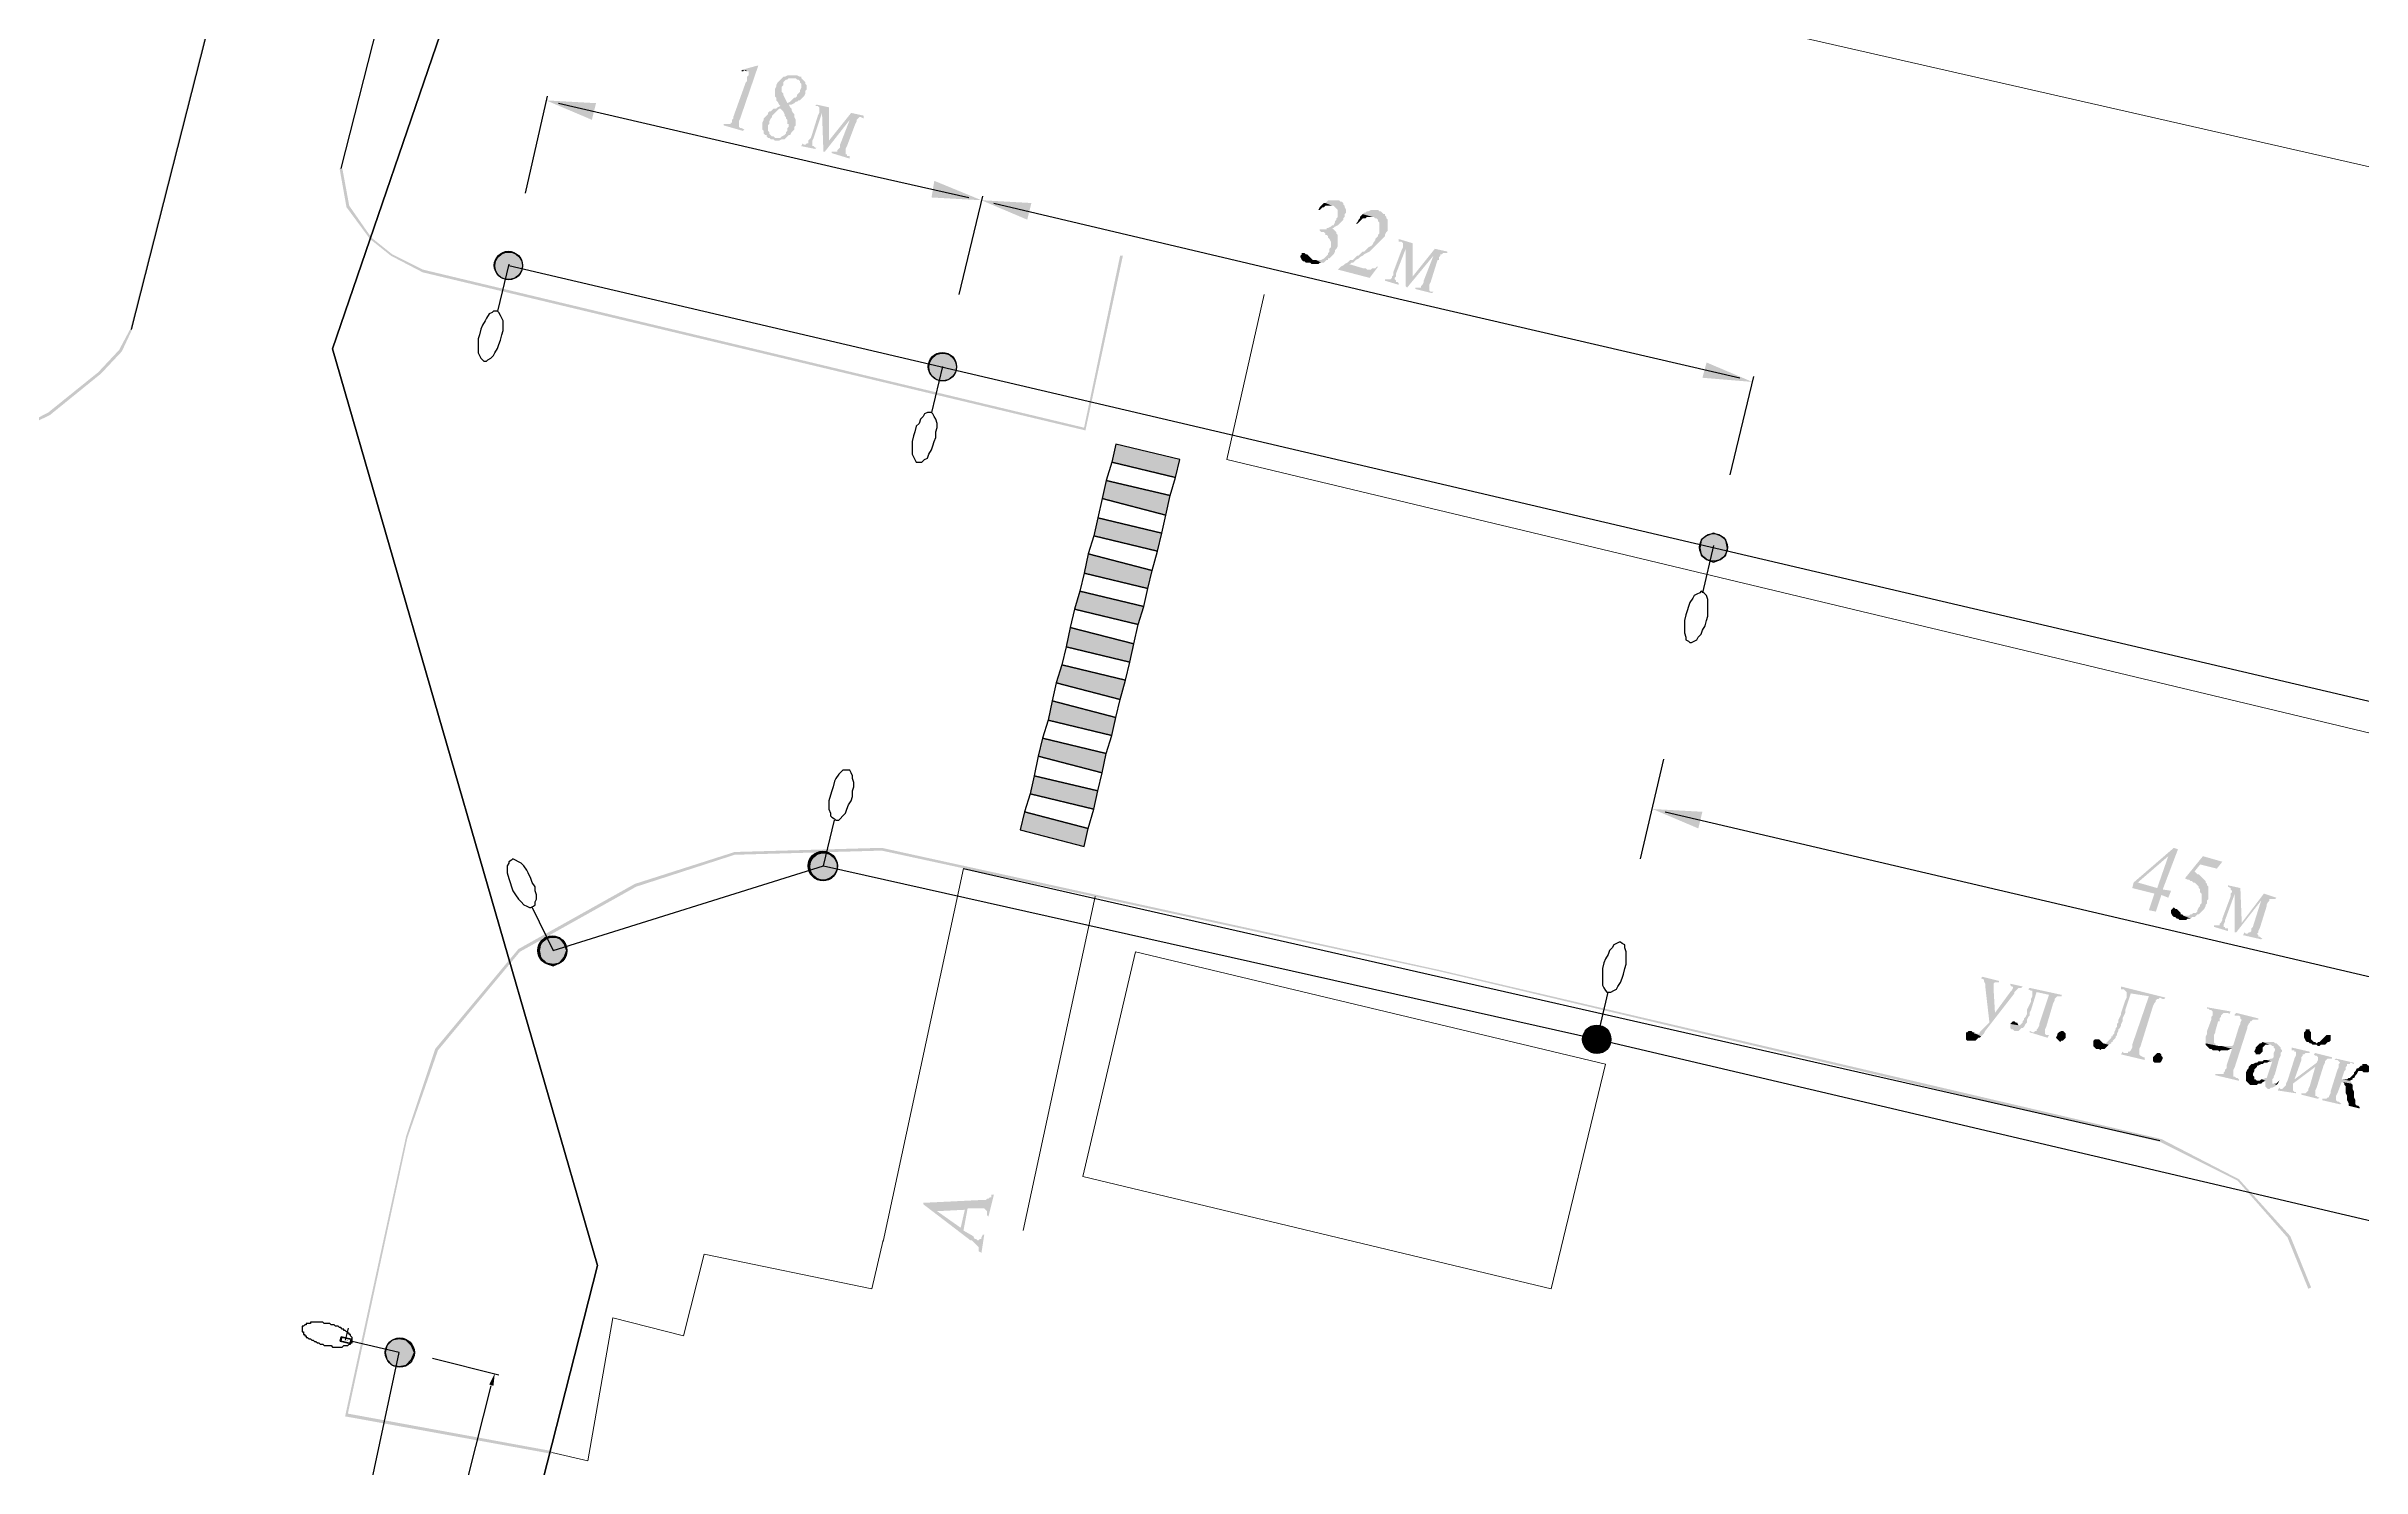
# Model space of a CAD drawing. Extents: x 243 to 885, y -99 to 1005.
# Drawn here: x 482.2 to 575.7, y 633.3 to 690.7 of the extents above; entities that cross this region are included whole.
import ezdxf

# ---------------------------------------------------------------- set-up
doc = ezdxf.new("R2010")
doc.units = 0
doc.header["$MEASUREMENT"] = 0
for name, color, linetype in [('DLXLUM01', 6, 'Continuous'), ('DLXLUMEX', 2, 'Continuous'), ('DLXSCENE', 7, 'Continuous'), ('PDF _Геометрия', 7, 'Continuous'), ('PDF _Сплошная заливка', 7, 'Continuous')]:
    doc.layers.add(name, color=color, linetype=linetype)

# ---------------------------------------------------------------- blocks, each defined once
blk = doc.blocks.new('*U28')
for p, q in [((-0.214, 0.137), (-0.253, -0.028)), ((-0.253, -0.028), (-0.214, 0.137)), ((-0.185, 0.13), (-0.224, -0.035)), ((-0.224, -0.035), (-0.185, 0.13)), ((-0.185, 0.13), (-0.214, 0.137)), ((-0.214, 0.137), (-0.185, 0.13)), ((0.195, 0.042), (-0.214, 0.137)), ((-0.214, 0.137), (0.195, 0.042)), ((0.224, 0.035), (-0.185, 0.13)), ((-0.185, 0.13), (0.224, 0.035)), ((0.156, -0.124), (0.195, 0.042)), ((0.195, 0.042), (0.156, -0.124)), ((0.185, -0.13), (0.224, 0.035)), ((0.224, 0.035), (0.185, -0.13)), ((0.224, 0.035), (0.195, 0.042)), ((0.195, 0.042), (0.224, 0.035)), ((-0.253, -0.028), (0.156, -0.124)), ((-0.224, -0.035), (-0.253, -0.028)), ((-0.253, -0.028), (-0.224, -0.035)), ((0.156, -0.124), (-0.253, -0.028)), ((-0.224, -0.035), (0.185, -0.13)), ((0.185, -0.13), (-0.224, -0.035)), ((0.156, -0.124), (0.185, -0.13)), ((0.185, -0.13), (0.156, -0.124))]:
    blk.add_line(p, q)
at = {"color": 1}
blk.add_line((-0.029, 0.007), (0.084, 0.494), dxfattribs=at)
at = {"layer": 'DLXLUMEX', "color": 7}
blk.add_text('1', height=0.1, dxfattribs=at).set_placement((0, 0))
blk = doc.blocks.new('*U46')
for p, q in [((202.131, 735.118), (308.348, 1045.59)), ((212.825, 698.104), (202.131, 735.118)), ((33.147, -9.687), (212.825, 698.104))]:
    blk.add_line(p, q)

msp = doc.modelspace()

# ---------------------------------------------------------------- hatches: boundary and pattern name
at = {"layer": 'PDF _Сплошная заливка', "linetype": 'ByBlock', "transparency": 33554559}
for points in [[(551.775, 938.928), (551.663, 938.986), (485.537, 679.241), (485.594, 679.184)], [(485.595, 679.191), (485.539, 679.247), (485.091, 678.407), (484.251, 677.511), (482.236, 675.888), (480.948, 675.216), (479.548, 674.936), (478.428, 674.88), (469.414, 676.783), (467.958, 678.295), (452.784, 689.773), (449.145, 694.085), (449.089, 694.029), (452.728, 689.717), (467.902, 678.183), (469.358, 676.671), (478.428, 674.768), (479.548, 674.88), (481.004, 675.16), (482.292, 675.776), (484.363, 677.455), (485.203, 678.351)], [(510.903, 689.885), (510.847, 689.885), (510.231, 689.717), (510.455, 689.661), (510.511, 689.661), (510.511, 689.606), (510.511, 689.55), (510.511, 689.494), (510.455, 689.438), (510.455, 689.382), (510.455, 689.27), (510.399, 689.214), (509.895, 687.814), (509.895, 687.758), (509.839, 687.702), (509.839, 687.59), (509.783, 687.59), (509.783, 687.534), (509.727, 687.534), (509.671, 687.534), (509.615, 687.534), (509.503, 687.534), (509.503, 687.478), (510.287, 687.254), (510.343, 687.31), (510.231, 687.366), (510.175, 687.366), (510.119, 687.422), (510.119, 687.478), (510.119, 687.534), (510.119, 687.59), (510.119, 687.646), (510.175, 687.758)], [(510.231, 689.717), (510.231, 689.661), (510.287, 689.661), (510.399, 689.717), (510.455, 689.661)], [(512.079, 689.494), (511.967, 689.438), (511.911, 689.438), (511.855, 689.382), (511.799, 689.326), (511.743, 689.27), (511.687, 689.214), (511.631, 689.102), (511.631, 689.046), (511.575, 688.934), (511.575, 688.878), (511.575, 688.822), (511.575, 688.71), (511.575, 688.654), (511.631, 688.598), (511.631, 688.542), (511.631, 688.486), (511.687, 688.43), (511.743, 688.318), (511.799, 688.262), (511.687, 688.206), (511.799, 688.15), (511.855, 688.094), (511.911, 688.038), (511.967, 687.926), (511.967, 687.87), (512.023, 687.814), (512.023, 687.758), (512.079, 687.702), (512.079, 687.646), (512.079, 687.59), (512.079, 687.534), (512.135, 687.534), (512.135, 687.422), (512.079, 687.366), (512.079, 687.31), (512.079, 687.254), (512.023, 687.198), (512.023, 687.142), (511.967, 687.086), (511.855, 687.03), (511.799, 686.974), (511.687, 686.974), (511.631, 686.974), (511.575, 686.974), (511.239, 687.086), (511.239, 687.03), (511.295, 686.974), (511.351, 686.974), (511.407, 686.918), (511.519, 686.918), (511.575, 686.862), (511.631, 686.862), (511.687, 686.862), (511.743, 686.862), (511.855, 686.918), (511.911, 686.918), (511.967, 686.918), (512.023, 686.974), (512.079, 687.03), (512.135, 687.086), (512.191, 687.086), (512.247, 687.198), (512.303, 687.254), (512.359, 687.31), (512.359, 687.366), (512.359, 687.422), (512.415, 687.478), (512.415, 687.59), (512.415, 687.646), (512.415, 687.702), (512.359, 687.814), (512.359, 687.87), (512.359, 687.926), (512.303, 687.982), (512.247, 688.094), (512.247, 688.15), (512.191, 688.206), (512.135, 688.318), (512.191, 688.318), (512.247, 688.318), (512.079, 688.374), (511.911, 688.71), (511.911, 688.766), (511.855, 688.822), (511.855, 688.934), (511.855, 688.99), (511.855, 689.046), (511.911, 689.102), (511.911, 689.214), (511.967, 689.27), (512.023, 689.326), (512.079, 689.326), (512.135, 689.382), (512.191, 689.382), (512.247, 689.382), (512.303, 689.382), (512.359, 689.382)], [(512.415, 689.494), (512.079, 689.494), (512.359, 689.382), (512.415, 689.382), (512.471, 689.326), (512.527, 689.326), (512.583, 689.27), (512.583, 689.214), (512.639, 689.158), (512.639, 689.102), (512.639, 689.046), (512.639, 688.99), (512.583, 688.878), (512.583, 688.822), (512.527, 688.766), (512.471, 688.71), (512.471, 688.654), (512.415, 688.598), (512.359, 688.598), (512.303, 688.542), (512.247, 688.486), (512.191, 688.43), (512.079, 688.374), (512.247, 688.318), (512.359, 688.374), (512.415, 688.43), (512.471, 688.43), (512.527, 688.486), (512.583, 688.486), (512.639, 688.542), (512.695, 688.598), (512.751, 688.654), (512.807, 688.766), (512.807, 688.822), (512.807, 688.878), (512.863, 688.934), (512.863, 688.99), (512.863, 689.102), (512.807, 689.158), (512.807, 689.214), (512.751, 689.27), (512.695, 689.326), (512.639, 689.382), (512.639, 689.438), (512.583, 689.438), (512.471, 689.494)], [(511.687, 688.206), (511.631, 688.15), (511.519, 688.15), (511.463, 688.094), (511.407, 688.038), (511.351, 688.038), (511.295, 687.982), (511.295, 687.926), (511.239, 687.87), (511.183, 687.814), (511.127, 687.758), (511.127, 687.702), (511.071, 687.59), (511.071, 687.534), (511.071, 687.478), (511.071, 687.422), (511.071, 687.31), (511.127, 687.254), (511.127, 687.198), (511.127, 687.142), (511.183, 687.086), (511.239, 687.086), (511.575, 686.974), (511.519, 687.03), (511.463, 687.03), (511.407, 687.086), (511.351, 687.142), (511.351, 687.198), (511.295, 687.254), (511.295, 687.31), (511.295, 687.366), (511.295, 687.478), (511.351, 687.534), (511.351, 687.646), (511.407, 687.758), (511.463, 687.814), (511.463, 687.87), (511.519, 687.926), (511.575, 687.982), (511.631, 688.038), (511.687, 688.094), (511.743, 688.15), (511.799, 688.15)], [(513.759, 688.206), (513.255, 688.318), (513.199, 688.262), (513.311, 688.262), (513.367, 688.206), (513.367, 688.15), (513.367, 688.094), (513.479, 687.982), (513.535, 686.414), (513.759, 686.862)], [(513.367, 688.094), (513.367, 687.982), (513.311, 687.87), (513.031, 686.974), (512.975, 686.918), (512.919, 686.862), (512.919, 686.75), (512.863, 686.75), (512.807, 686.694), (512.751, 686.694), (512.695, 686.75), (512.639, 686.638), (513.199, 686.526), (513.255, 686.582), (513.199, 686.582), (513.143, 686.638), (513.087, 686.638), (513.087, 686.694), (513.087, 686.75), (513.087, 686.806), (513.087, 686.862), (513.143, 686.974), (513.479, 687.982)], [(515.159, 687.87), (514.655, 687.982), (513.759, 686.862), (513.535, 686.414), (513.591, 686.414), (514.599, 687.702), (514.879, 687.646), (514.879, 687.702), (514.935, 687.758), (514.991, 687.814), (515.047, 687.814), (515.159, 687.758)], [(514.879, 687.646), (514.599, 687.702), (514.207, 686.694), (514.207, 686.582), (514.151, 686.526), (514.095, 686.47), (514.095, 686.414), (514.039, 686.414), (513.983, 686.414), (513.871, 686.414), (513.871, 686.358), (514.599, 686.134), (514.599, 686.246), (514.487, 686.246), (514.487, 686.302), (514.431, 686.302), (514.431, 686.358), (514.431, 686.414), (514.431, 686.526), (514.487, 686.638), (514.823, 687.534)], [(494.106, 685.742), (493.994, 685.742), (494.274, 684.174), (495.226, 682.887), (496.066, 682.215), (497.353, 681.543), (524.117, 675.16), (525.629, 682.215), (525.517, 682.215), (524.061, 675.272), (497.353, 681.655), (496.122, 682.271), (495.282, 682.943), (494.386, 684.23)], [(534.252, 684.454), (533.916, 684.454), (533.86, 684.398), (533.804, 684.342), (534.084, 684.23), (534.14, 684.23), (534.196, 684.174), (534.252, 684.118), (534.308, 684.062), (534.308, 684.006), (534.308, 683.95), (534.308, 683.894), (534.308, 683.782), (534.252, 683.726), (534.252, 683.67), (534.196, 683.614), (534.196, 683.558), (534.14, 683.446), (534.084, 683.446), (534.028, 683.39), (533.916, 683.334), (533.86, 683.334), (533.86, 683.278), (533.804, 683.278), (533.692, 683.278), (533.636, 683.278), (533.58, 683.278), (533.58, 683.222), (533.636, 683.166), (533.748, 683.166), (533.804, 683.11), (533.804, 683.054), (533.86, 683.054), (533.916, 682.999), (533.916, 682.943), (533.972, 682.887), (534.028, 682.775), (534.028, 682.719), (534.028, 682.663), (534.028, 682.551), (533.972, 682.495), (533.972, 682.439), (533.972, 682.383), (533.916, 682.327), (533.916, 682.271), (533.86, 682.215), (533.804, 682.159), (533.748, 682.103), (533.636, 682.047), (533.58, 682.047), (533.524, 682.047), (533.468, 682.047), (533.412, 682.047), (533.636, 681.935), (533.748, 681.935), (533.804, 681.991), (533.86, 682.047), (533.916, 682.047), (533.916, 682.103), (533.972, 682.103), (534.028, 682.159), (534.084, 682.215), (534.14, 682.271), (534.196, 682.383), (534.196, 682.439), (534.252, 682.495), (534.308, 682.607), (534.308, 682.719), (534.308, 682.775), (534.308, 682.831), (534.308, 682.943), (534.308, 682.999), (534.308, 683.054), (534.252, 683.11), (534.252, 683.166), (534.196, 683.222), (534.14, 683.278), (534.084, 683.334), (534.14, 683.334), (534.196, 683.39), (534.308, 683.446), (534.364, 683.502), (534.42, 683.558), (534.476, 683.614), (534.532, 683.67), (534.532, 683.726), (534.588, 683.782), (534.588, 683.838), (534.588, 683.894), (534.644, 683.95), (534.644, 684.006), (534.644, 684.062), (534.588, 684.174), (534.588, 684.23), (534.532, 684.286), (534.532, 684.342), (534.476, 684.398), (534.42, 684.398), (534.364, 684.454)], [(533.804, 684.342), (533.748, 684.342), (533.692, 684.286), (533.636, 684.23), (533.58, 684.174), (533.524, 684.062), (533.58, 684.062), (533.636, 684.118), (533.692, 684.174), (533.748, 684.174), (533.804, 684.23), (533.86, 684.23), (533.916, 684.23), (534.028, 684.23), (534.084, 684.23)], [(535.931, 684.062), (535.652, 684.062), (535.54, 684.006), (535.484, 684.006), (535.428, 683.95), (535.372, 683.95), (535.316, 683.894), (535.708, 683.782), (535.764, 683.782), (535.819, 683.726), (535.875, 683.726), (535.931, 683.67), (535.931, 683.614), (535.987, 683.558), (535.987, 683.502), (535.987, 683.446), (535.987, 683.334), (535.987, 683.278), (535.987, 683.222), (535.987, 683.11), (535.931, 683.054), (535.931, 682.999), (535.875, 682.943), (535.819, 682.887), (535.819, 682.831), (535.764, 682.775), (535.708, 682.663), (535.652, 682.607), (535.54, 682.551), (535.484, 682.495), (535.428, 682.439), (535.372, 682.383), (535.316, 682.383), (535.26, 682.327), (535.204, 682.271), (535.148, 682.215), (535.092, 682.215), (535.036, 682.159), (534.98, 682.103), (534.924, 682.047), (534.812, 682.047), (534.756, 681.991), (534.7, 681.935), (534.588, 681.879), (534.756, 681.879), (534.812, 681.879), (534.868, 681.935), (534.924, 681.935), (534.98, 681.991), (535.036, 682.047), (535.148, 682.103), (535.204, 682.159), (535.316, 682.215), (535.372, 682.271), (535.484, 682.327), (535.596, 682.383), (535.652, 682.439), (535.708, 682.495), (535.764, 682.551), (535.819, 682.607), (535.875, 682.663), (535.931, 682.719), (535.987, 682.775), (536.043, 682.831), (536.099, 682.887), (536.155, 682.943), (536.211, 682.999), (536.211, 683.054), (536.267, 683.166), (536.323, 683.222), (536.323, 683.278), (536.323, 683.39), (536.323, 683.446), (536.323, 683.502), (536.323, 683.614), (536.323, 683.67), (536.267, 683.726), (536.267, 683.782), (536.211, 683.838), (536.211, 683.894), (536.155, 683.894), (536.099, 683.95), (536.043, 684.006), (535.987, 684.006)], [(535.316, 683.894), (535.26, 683.838), (535.204, 683.782), (535.204, 683.726), (535.148, 683.67), (535.092, 683.558), (535.036, 683.502), (535.092, 683.502), (535.148, 683.558), (535.204, 683.614), (535.26, 683.67), (535.316, 683.726), (535.428, 683.726), (535.484, 683.782), (535.54, 683.782), (535.596, 683.782), (535.652, 683.782), (535.708, 683.782)], [(536.939, 682.607), (536.939, 682.551), (536.883, 682.439), (536.547, 681.543), (536.547, 681.431), (536.491, 681.375), (536.491, 681.319), (536.435, 681.263), (536.379, 681.263), (536.323, 681.263), (536.211, 681.263), (536.211, 681.207), (536.771, 681.039), (536.771, 681.095), (536.715, 681.151), (536.659, 681.151), (536.659, 681.207), (536.603, 681.263), (536.603, 681.319), (536.659, 681.375), (536.659, 681.487), (537.051, 682.495)], [(537.331, 682.719), (536.771, 682.887), (536.771, 682.775), (536.883, 682.775), (536.939, 682.719), (536.939, 682.663), (536.939, 682.607), (537.051, 682.495), (537.051, 680.983), (537.331, 681.375)], [(501.105, 681.319), (501.329, 681.543), (501.385, 681.823), (501.329, 682.103), (501.105, 682.327), (500.825, 682.383), (500.545, 682.327), (500.321, 682.103), (500.209, 681.823), (500.321, 681.543), (500.545, 681.319), (500.825, 681.263)], [(532.964, 682.327), (532.852, 682.327), (532.852, 682.271), (532.796, 682.215), (532.796, 682.159), (532.852, 682.047), (532.908, 681.991), (532.964, 681.991), (533.02, 681.935), (533.132, 681.935), (533.188, 681.935), (533.244, 681.879), (533.3, 681.879), (533.412, 681.879), (533.468, 681.879), (533.524, 681.879), (533.58, 681.935), (533.636, 681.935), (533.412, 682.047), (533.3, 682.047), (533.244, 682.103), (533.132, 682.215), (533.076, 682.271), (533.02, 682.271)], [(535.931, 681.767), (535.875, 681.767), (535.819, 681.711), (535.708, 681.711), (535.652, 681.655), (535.596, 681.655), (535.54, 681.655), (535.484, 681.655), (535.428, 681.711), (535.316, 681.711), (534.756, 681.879), (534.588, 681.879), (534.532, 681.823), (534.42, 681.767), (534.364, 681.711), (534.308, 681.655), (535.596, 681.319)], [(538.731, 682.383), (538.227, 682.495), (537.331, 681.375), (537.051, 680.983), (537.107, 680.927), (538.171, 682.215), (538.395, 682.159), (538.451, 682.215), (538.451, 682.271), (538.507, 682.271), (538.563, 682.327), (538.619, 682.327), (538.731, 682.327)], [(538.395, 682.159), (538.171, 682.215), (537.779, 681.207), (537.779, 681.151), (537.723, 681.039), (537.667, 680.983), (537.667, 680.927), (537.611, 680.927), (537.555, 680.927), (537.443, 680.927), (537.443, 680.871), (538.115, 680.703), (538.171, 680.759), (538.115, 680.759), (538.059, 680.759), (538.003, 680.815), (538.003, 680.871), (538.003, 680.927), (538.003, 680.983), (538.003, 681.039), (538.059, 681.151), (538.339, 682.047), (538.395, 682.047)], [(518.63, 677.231), (518.854, 677.455), (518.91, 677.735), (518.854, 678.015), (518.63, 678.239), (518.35, 678.295), (518.07, 678.239), (517.846, 678.015), (517.734, 677.735), (517.846, 677.455), (518.07, 677.231), (518.35, 677.175)], [(525.349, 674.6), (525.181, 673.984), (525.181, 673.872), (527.757, 673.256), (527.925, 673.872), (527.925, 673.984)], [(524.957, 673.144), (524.845, 672.528), (524.789, 672.416), (527.365, 671.744), (527.533, 672.416), (527.533, 672.528)], [(524.621, 671.632), (524.453, 671.016), (524.453, 670.904), (527.029, 670.288), (527.141, 670.904), (527.197, 671.016)], [(549.761, 669.952), (549.985, 670.12), (550.041, 670.4), (549.985, 670.736), (549.761, 670.904), (549.481, 671.016), (549.201, 670.904), (548.978, 670.736), (548.922, 670.4), (548.978, 670.12), (549.201, 669.952), (549.481, 669.84)], [(524.229, 670.176), (524.061, 669.505), (524.061, 669.393), (526.637, 668.777), (526.805, 669.393), (526.805, 669.505)], [(523.893, 668.665), (523.725, 668.049), (523.669, 667.937), (526.245, 667.321), (526.413, 667.937), (526.469, 668.049)], [(523.501, 667.209), (523.333, 666.537), (523.333, 666.425), (525.909, 665.809), (526.077, 666.425), (526.077, 666.537)], [(523.165, 665.697), (522.997, 665.081), (522.941, 664.969), (525.517, 664.297), (525.685, 664.969), (525.741, 665.081)], [(522.773, 664.241), (522.605, 663.569), (522.605, 663.457), (525.181, 662.842), (525.349, 663.457), (525.349, 663.569)], [(522.382, 662.73), (522.27, 662.114), (522.214, 662.002), (524.789, 661.33), (524.957, 662.002), (524.957, 662.114)], [(522.046, 661.218), (521.878, 660.602), (521.878, 660.49), (524.453, 659.874), (524.565, 660.49), (524.621, 660.602)], [(521.654, 659.762), (521.486, 659.09), (521.486, 659.034), (524.061, 658.362), (524.229, 659.034), (524.229, 659.09)], [(573.502, 640.501), (573.614, 640.557), (572.774, 642.629), (570.702, 644.924), (567.567, 646.548), (538.395, 653.379), (515.887, 658.306), (509.951, 658.138), (505.92, 656.85), (501.217, 654.219), (497.857, 650.187), (496.681, 646.66), (494.218, 635.35), (502.561, 633.838), (502.561, 633.95), (494.33, 635.462), (496.737, 646.604), (497.969, 650.131), (501.273, 654.107), (505.976, 656.738), (509.951, 658.026), (515.887, 658.194), (538.395, 653.323), (567.511, 646.436), (570.646, 644.868), (572.662, 642.573)], [(568.239, 658.25), (568.071, 658.306), (566.447, 656.906), (566.391, 656.682), (567.287, 656.459), (567.063, 655.787), (567.343, 655.731), (567.567, 656.403), (567.847, 656.291), (567.959, 656.571), (567.623, 656.626), (566.615, 656.906), (567.847, 657.97)], [(513.815, 657.074), (514.039, 657.298), (514.072, 657.466), (514.095, 657.522), (514.088, 657.543), (514.095, 657.578), (514.039, 657.858), (513.815, 658.082), (513.535, 658.138), (513.255, 658.082), (513.031, 657.858), (512.919, 657.522), (513.031, 657.242), (513.199, 657.074), (513.535, 656.962)], [(568.239, 658.25), (567.847, 657.97), (567.399, 656.682), (566.615, 656.906), (567.623, 656.626)], [(570.03, 657.746), (569.246, 657.97), (568.519, 657.074), (568.631, 657.018), (568.687, 657.018), (568.743, 656.962), (568.799, 656.962), (568.854, 656.906), (568.91, 656.906), (568.966, 656.85), (569.022, 656.794), (569.078, 656.738), (569.078, 656.682), (569.134, 656.626), (569.134, 656.515), (569.19, 656.459), (569.19, 656.403), (569.19, 656.291), (569.19, 656.235), (569.19, 656.179), (569.19, 656.067), (569.134, 656.011), (569.134, 655.955), (569.078, 655.899), (569.022, 655.787), (569.022, 655.731), (568.966, 655.675), (568.854, 655.675), (568.799, 655.619), (568.743, 655.619), (568.687, 655.563), (568.631, 655.563), (568.575, 655.563), (568.463, 655.563), (568.743, 655.451), (568.799, 655.507), (568.91, 655.507), (568.966, 655.563), (569.022, 655.619), (569.078, 655.619), (569.134, 655.675), (569.19, 655.731), (569.246, 655.787), (569.302, 655.843), (569.358, 655.955), (569.358, 656.011), (569.414, 656.067), (569.414, 656.179), (569.47, 656.235), (569.47, 656.291), (569.47, 656.347), (569.47, 656.459), (569.47, 656.515), (569.47, 656.571), (569.47, 656.682), (569.47, 656.738), (569.414, 656.794), (569.414, 656.85), (569.358, 656.906), (569.358, 656.962), (569.302, 657.018), (569.246, 657.074), (569.19, 657.13), (569.134, 657.186), (569.078, 657.242), (569.022, 657.242), (568.966, 657.298), (568.91, 657.354), (569.134, 657.634), (569.806, 657.466)], [(570.422, 656.515), (570.366, 656.459), (570.366, 656.347), (570.03, 655.451), (570.03, 655.395), (569.974, 655.283), (569.918, 655.227), (569.918, 655.171), (569.862, 655.171), (569.806, 655.171), (569.694, 655.171), (569.694, 655.115), (570.254, 654.947), (570.254, 655.059), (570.142, 655.059), (570.142, 655.115), (570.086, 655.115), (570.086, 655.171), (570.086, 655.227), (570.142, 655.339), (570.142, 655.395), (570.534, 656.459)], [(570.758, 656.682), (570.254, 656.794), (570.254, 656.738), (570.366, 656.682), (570.366, 656.626), (570.422, 656.571), (570.422, 656.515), (570.534, 656.459), (570.534, 654.891), (570.814, 655.283)], [(572.214, 656.291), (571.71, 656.459), (570.814, 655.283), (570.534, 654.891), (570.59, 654.891), (571.598, 656.179), (571.878, 656.123), (571.934, 656.179), (571.934, 656.235), (572.046, 656.235), (572.102, 656.235), (572.158, 656.235)], [(568.127, 655.843), (568.071, 655.899), (568.015, 655.843), (567.959, 655.787), (567.959, 655.731), (567.959, 655.675), (568.015, 655.563), (568.071, 655.507), (568.127, 655.507), (568.183, 655.451), (568.239, 655.451), (568.295, 655.395), (568.351, 655.395), (568.463, 655.395), (568.519, 655.395), (568.575, 655.395), (568.631, 655.451), (568.687, 655.451), (568.743, 655.451), (568.463, 655.563), (568.407, 655.619), (568.351, 655.619), (568.351, 655.675), (568.295, 655.731), (568.239, 655.787), (568.183, 655.843)], [(571.878, 656.123), (571.598, 656.179), (571.262, 655.115), (571.206, 655.059), (571.206, 654.947), (571.15, 654.891), (571.094, 654.891), (571.038, 654.835), (570.982, 654.835), (570.926, 654.891), (570.87, 654.779), (571.598, 654.611), (571.654, 654.667), (571.598, 654.667), (571.542, 654.723), (571.486, 654.723), (571.486, 654.779), (571.43, 654.835), (571.486, 654.891), (571.486, 654.947), (571.542, 655.059), (571.822, 655.955), (571.822, 656.011)], [(502.896, 653.659), (503.12, 653.883), (503.176, 654.163), (503.12, 654.443), (502.896, 654.667), (502.617, 654.723), (502.281, 654.667), (502.113, 654.443), (502.001, 654.163), (502.113, 653.883), (502.281, 653.659), (502.617, 653.547)], [(561.968, 652.707), (561.464, 652.819), (561.464, 652.763), (561.52, 652.707), (561.576, 652.707), (561.576, 652.651), (561.52, 652.539), (561.464, 652.483), (560.848, 651.643), (560.624, 651.251), (560.4, 651.027), (560.344, 650.971), (560.288, 650.915), (560.232, 650.859), (560.232, 650.803), (560.12, 650.803), (560.064, 650.803), (560.288, 650.691), (560.344, 650.747), (560.4, 650.803), (560.456, 650.915), (561.632, 652.427), (561.632, 652.483), (561.688, 652.539), (561.744, 652.595), (561.8, 652.651), (561.856, 652.651), (561.912, 652.651)], [(561.016, 652.931), (560.344, 653.099), (560.288, 653.043), (560.4, 652.987), (560.4, 652.931), (560.456, 652.819), (560.456, 652.763), (560.456, 652.707), (560.624, 651.251), (560.848, 651.643), (560.792, 652.595), (560.792, 652.651), (560.792, 652.707), (560.792, 652.763), (560.792, 652.819), (560.848, 652.875), (560.904, 652.875), (560.96, 652.875), (561.016, 652.875)], [(567.735, 652.259), (565.943, 652.707), (565.943, 652.595), (566.055, 652.595), (566.111, 652.539), (566.167, 652.483), (566.167, 652.427), (566.167, 652.371), (566.167, 652.259), (566.111, 652.147), (565.943, 651.643), (565.943, 651.587), (565.887, 651.475), (565.831, 651.363), (565.831, 651.251), (565.775, 651.195), (565.775, 651.083), (565.719, 651.027), (565.719, 650.971), (565.663, 650.859), (565.663, 650.803), (565.607, 650.747), (565.607, 650.691), (565.551, 650.691), (565.551, 650.635), (565.495, 650.579), (565.439, 650.523), (565.383, 650.467), (565.327, 650.411), (565.271, 650.411), (565.215, 650.411), (565.439, 650.355), (565.551, 650.411), (565.551, 650.467), (565.607, 650.467), (565.607, 650.523), (565.663, 650.579), (565.719, 650.635), (565.719, 650.691), (565.775, 650.747), (565.775, 650.803), (565.831, 650.915), (565.831, 650.971), (565.887, 651.027), (565.943, 651.139), (565.943, 651.195), (565.999, 651.307), (565.999, 651.419), (566.055, 651.531), (566.111, 651.643), (566.111, 651.755), (566.335, 652.427), (567.063, 652.315), (567.399, 652.203), (567.455, 652.203), (567.511, 652.259), (567.623, 652.203), (567.679, 652.203)], [(562.359, 652.539), (562.359, 652.315), (562.303, 652.203), (562.303, 652.091), (562.136, 651.755), (562.136, 651.699), (562.136, 651.587), (562.08, 651.475), (562.024, 651.419), (562.024, 651.363), (561.968, 651.307), (561.968, 651.251), (561.912, 651.195), (561.856, 651.139), (561.8, 651.139), (561.464, 651.195), (561.464, 651.083), (561.464, 651.027), (561.52, 650.971), (561.576, 650.971), (561.632, 650.915), (561.688, 650.915), (561.744, 650.915), (561.8, 650.915), (561.856, 650.971), (561.912, 651.027), (561.968, 651.027), (562.024, 651.083), (562.08, 651.195), (562.136, 651.251), (562.136, 651.307), (562.136, 651.363), (562.192, 651.475), (562.247, 651.531), (562.247, 651.643), (562.303, 651.755), (562.527, 652.483), (563.031, 652.371)], [(563.535, 652.371), (562.247, 652.651), (562.192, 652.595), (562.303, 652.539), (562.359, 652.539), (563.031, 652.371), (562.639, 651.195), (562.639, 651.139), (562.583, 651.027), (562.527, 650.971), (562.527, 650.915), (562.471, 650.915), (562.415, 650.859), (562.359, 650.859), (562.247, 650.915), (562.247, 650.859), (562.975, 650.635), (563.031, 650.747), (562.975, 650.747), (562.919, 650.747), (562.863, 650.803), (562.863, 650.859), (562.863, 650.915), (562.863, 650.971), (562.919, 651.083), (563.199, 652.035), (563.255, 652.147), (563.255, 652.203), (563.311, 652.259), (563.367, 652.315), (563.423, 652.315), (563.535, 652.315)], [(567.399, 652.203), (567.063, 652.315), (566.391, 650.355), (566.391, 650.243), (566.335, 650.131), (566.279, 650.075), (566.223, 650.075), (566.223, 650.019), (566.167, 650.019), (566.055, 650.019), (565.999, 650.075), (565.943, 649.964), (566.895, 649.74), (566.895, 649.852), (566.839, 649.852), (566.727, 649.908), (566.671, 649.964), (566.671, 650.019), (566.671, 650.131), (566.671, 650.187), (566.727, 650.299), (567.231, 651.923), (567.287, 652.035), (567.343, 652.091), (567.343, 652.147)], [(570.366, 651.699), (569.414, 651.867), (569.414, 651.811), (569.47, 651.811), (569.526, 651.755), (569.582, 651.755), (569.638, 651.699), (569.638, 651.643), (569.638, 651.587), (569.638, 651.531), (569.582, 651.475), (569.582, 651.363), (569.414, 650.915), (569.414, 650.859), (569.414, 650.803), (569.358, 650.691), (569.358, 650.635), (569.358, 650.579), (569.358, 650.523), (569.358, 650.467), (569.358, 650.411), (569.918, 650.299), (569.806, 650.299), (569.75, 650.355), (569.75, 650.411), (569.694, 650.411), (569.694, 650.523), (569.694, 650.579), (569.694, 650.635), (569.694, 650.691), (569.694, 650.747), (569.75, 650.859), (569.75, 650.915), (569.862, 651.307), (569.918, 651.307), (569.918, 651.419), (569.974, 651.475), (569.974, 651.531), (570.03, 651.587), (570.086, 651.643), (570.142, 651.643), (570.198, 651.643), (570.254, 651.643), (570.31, 651.587)], [(545.058, 650.075), (545.282, 650.299), (545.338, 650.579), (545.282, 650.859), (545.058, 651.083), (544.778, 651.139), (544.498, 651.083), (544.274, 650.859), (544.218, 650.579), (544.274, 650.299), (544.498, 650.075), (544.778, 650.019)], [(559.896, 650.915), (559.784, 650.915), (559.728, 650.859), (559.672, 650.859), (559.672, 650.747), (559.672, 650.691), (559.672, 650.579), (559.728, 650.523), (559.784, 650.523), (559.84, 650.523), (559.896, 650.523), (559.952, 650.523), (560.064, 650.523), (560.12, 650.579), (560.176, 650.635), (560.232, 650.635), (560.288, 650.691), (560.064, 650.803), (560.008, 650.803), (560.008, 650.859), (559.952, 650.859)], [(561.632, 651.307), (561.576, 651.307), (561.52, 651.251), (561.464, 651.195), (561.8, 651.139), (561.744, 651.251), (561.688, 651.251)], [(563.591, 650.915), (563.647, 650.859), (563.703, 650.803), (563.703, 650.747), (563.703, 650.691), (563.703, 650.635), (563.647, 650.579), (563.591, 650.523), (563.535, 650.523), (563.479, 650.467), (563.423, 650.523), (563.367, 650.579), (563.311, 650.635), (563.367, 650.747), (563.367, 650.803), (563.423, 650.859), (563.535, 650.915), (563.591, 650.915)], [(571.486, 651.419), (570.59, 651.643), (570.534, 651.587), (570.534, 651.531), (570.646, 651.531), (570.702, 651.531), (570.758, 651.475), (570.758, 651.419), (570.814, 651.363), (570.758, 651.251), (570.758, 651.195), (570.702, 651.083), (570.478, 650.355), (570.422, 650.299), (570.366, 650.299), (570.31, 650.299), (570.198, 650.299), (570.142, 650.299), (570.086, 650.299), (570.03, 650.299), (570.422, 650.187), (570.198, 649.516), (570.198, 649.404), (570.142, 649.348), (570.142, 649.292), (570.086, 649.236), (570.086, 649.18), (569.974, 649.18), (569.918, 649.18), (569.862, 649.18), (569.75, 649.18), (569.75, 649.124), (570.702, 648.9), (570.702, 648.956), (570.646, 649.012), (570.59, 649.012), (570.534, 649.068), (570.478, 649.068), (570.478, 649.124), (570.478, 649.18), (570.478, 649.236), (570.478, 649.348), (570.534, 649.46), (571.038, 651.027), (571.038, 651.083), (571.094, 651.195), (571.15, 651.251), (571.15, 651.307), (571.206, 651.307), (571.262, 651.363), (571.318, 651.363), (571.43, 651.363), (571.486, 651.363)], [(573.502, 650.971), (573.39, 650.971), (573.39, 650.915), (573.334, 650.859), (573.334, 650.803), (573.334, 650.747), (573.334, 650.691), (573.334, 650.635), (573.39, 650.523), (573.782, 650.467), (573.726, 650.467), (573.67, 650.523), (573.614, 650.579), (573.614, 650.691), (573.614, 650.747), (573.614, 650.859), (573.558, 650.915), (573.558, 650.971)], [(564.991, 650.579), (564.879, 650.579), (564.823, 650.523), (564.823, 650.299), (564.879, 650.243), (564.935, 650.187), (564.991, 650.187), (565.047, 650.187), (565.103, 650.131), (565.159, 650.187), (565.215, 650.187), (565.271, 650.187), (565.327, 650.243), (565.383, 650.299), (565.439, 650.355), (565.215, 650.411), (565.159, 650.467), (565.103, 650.523), (565.047, 650.579)], [(567.511, 650.019), (567.567, 649.964), (567.567, 649.908), (567.623, 649.852), (567.623, 649.796), (567.567, 649.684), (567.511, 649.628), (567.455, 649.628), (567.343, 649.628), (567.287, 649.628), (567.231, 649.684), (567.231, 649.74), (567.231, 649.852), (567.287, 649.908), (567.343, 649.964), (567.399, 650.019), (567.455, 650.019)], [(570.03, 650.299), (569.918, 650.299), (569.358, 650.411), (569.358, 650.355), (569.414, 650.299), (569.47, 650.243), (569.526, 650.187), (569.582, 650.187), (569.638, 650.131), (569.694, 650.131), (569.75, 650.131), (569.806, 650.131), (569.862, 650.131), (569.918, 650.075), (569.974, 650.131), (570.03, 650.131), (570.086, 650.131), (570.198, 650.131), (570.254, 650.131), (570.366, 650.187), (570.422, 650.187)], [(571.654, 650.467), (571.598, 650.411), (571.542, 650.411), (571.486, 650.355), (571.43, 650.299), (571.374, 650.243), (571.374, 650.187), (571.318, 650.075), (571.374, 650.019), (571.374, 649.964), (571.43, 649.964), (571.486, 649.964), (571.542, 649.964), (571.598, 650.019), (571.654, 650.075), (571.654, 650.187), (571.654, 650.243), (571.71, 650.299), (571.766, 650.355), (571.822, 650.355), (571.878, 650.355), (571.934, 650.355)], [(572.046, 650.467), (571.654, 650.467), (571.934, 650.355), (571.99, 650.355), (572.046, 650.299), (572.102, 650.299), (572.102, 650.243), (572.158, 650.187), (572.158, 650.131), (572.102, 650.019), (572.102, 649.964), (572.102, 649.852), (572.046, 649.796), (571.99, 649.796), (571.878, 649.74), (571.822, 649.74), (572.046, 649.684), (571.822, 649.012), (571.766, 649.012), (571.654, 648.956), (571.766, 648.9), (571.766, 648.788), (571.766, 648.732), (571.766, 648.676), (571.822, 648.62), (571.878, 648.564), (571.934, 648.564), (571.99, 648.62), (572.046, 648.62), (572.158, 648.676), (572.214, 648.732), (572.102, 648.788), (572.046, 648.788), (572.046, 648.844), (572.046, 648.9), (572.046, 648.956), (572.102, 649.012), (572.102, 649.068), (572.158, 649.18), (572.326, 649.796), (572.382, 649.908), (572.382, 650.019), (572.438, 650.075), (572.438, 650.131), (572.382, 650.187), (572.382, 650.243), (572.326, 650.299), (572.27, 650.355), (572.214, 650.411), (572.158, 650.411), (572.102, 650.467)], [(574.454, 649.852), (573.782, 650.019), (573.726, 649.964), (573.782, 649.908), (573.838, 649.908), (573.894, 649.852), (573.894, 649.796), (573.894, 649.74), (573.838, 649.628), (572.942, 648.956), (572.662, 648.9), (572.606, 648.788), (572.606, 648.732), (572.55, 648.676), (572.494, 648.62), (572.438, 648.564), (572.382, 648.564), (572.326, 648.62), (572.27, 648.508), (572.998, 648.396), (572.998, 648.452), (572.942, 648.452), (572.886, 648.508), (572.886, 648.564), (572.886, 648.676), (572.886, 648.788), (573.782, 649.46), (574.118, 649.516), (574.174, 649.628), (574.174, 649.684), (574.23, 649.74), (574.286, 649.796), (574.342, 649.796), (574.454, 649.796)], [(573.558, 650.075), (572.83, 650.243), (572.83, 650.131), (572.942, 650.131), (572.942, 650.075), (572.998, 650.075), (572.998, 650.019), (572.998, 649.964), (572.998, 649.908), (572.942, 649.796), (572.662, 648.9), (572.942, 648.956), (573.222, 649.74), (573.222, 649.852), (573.278, 649.908), (573.278, 649.964), (573.334, 649.964), (573.39, 650.019), (573.446, 650.019), (573.558, 650.019)], [(574.342, 650.747), (574.23, 650.747), (574.174, 650.691), (574.118, 650.635), (574.062, 650.579), (574.006, 650.523), (573.95, 650.467), (573.894, 650.467), (573.838, 650.411), (573.782, 650.467), (573.39, 650.523), (573.446, 650.467), (573.502, 650.467), (573.558, 650.411), (573.614, 650.411), (573.67, 650.355), (573.726, 650.355), (573.838, 650.355), (573.894, 650.299), (573.95, 650.299), (574.006, 650.355), (574.062, 650.355), (574.174, 650.355), (574.23, 650.411), (574.286, 650.467), (574.342, 650.467), (574.398, 650.523), (574.398, 650.635), (574.398, 650.691), (574.398, 650.747)], [(571.822, 649.74), (571.71, 649.74), (571.654, 649.684), (571.486, 649.684), (571.43, 649.628), (571.374, 649.628), (571.262, 649.572), (571.206, 649.572), (571.15, 649.516), (571.094, 649.46), (571.094, 649.404), (571.038, 649.348), (570.982, 649.236), (570.982, 649.18), (570.982, 649.124), (570.982, 649.068), (570.982, 648.956), (570.982, 648.9), (571.038, 648.844), (571.094, 648.788), (571.15, 648.732), (571.206, 648.732), (571.262, 648.732), (571.318, 648.732), (571.43, 648.732), (571.486, 648.788), (571.598, 648.788), (571.654, 648.844), (571.43, 648.9), (571.374, 648.956), (571.318, 648.956), (571.318, 649.068), (571.262, 649.124), (571.262, 649.18), (571.318, 649.292), (571.318, 649.348), (571.374, 649.404), (571.43, 649.46), (571.43, 649.516), (571.486, 649.516), (571.598, 649.572), (571.654, 649.572), (571.71, 649.628), (571.766, 649.628), (571.822, 649.628), (571.934, 649.684), (572.046, 649.684)], [(571.654, 648.956), (571.598, 648.956), (571.542, 648.9), (571.43, 648.9), (571.654, 648.844), (571.766, 648.9)], [(574.118, 649.516), (573.782, 649.46), (573.558, 648.676), (573.502, 648.564), (573.502, 648.508), (573.446, 648.452), (573.39, 648.396), (573.278, 648.396), (573.222, 648.396), (573.222, 648.34), (573.894, 648.172), (573.95, 648.228), (573.894, 648.228), (573.838, 648.284), (573.782, 648.284), (573.782, 648.34), (573.782, 648.396), (573.782, 648.508), (573.838, 648.62)], [(575.35, 649.628), (574.622, 649.796), (574.566, 649.74), (574.678, 649.74), (574.734, 649.684), (574.79, 649.628), (574.734, 649.572), (574.734, 649.46), (574.678, 649.348), (574.398, 648.452), (574.398, 648.396), (574.342, 648.284), (574.342, 648.228), (574.286, 648.228), (574.23, 648.172), (574.174, 648.172), (574.062, 648.172), (574.062, 648.116), (574.79, 647.948), (574.846, 648.004), (574.79, 648.004), (574.734, 648.06), (574.678, 648.06), (574.622, 648.116), (574.622, 648.172), (574.622, 648.228), (574.622, 648.284), (574.678, 648.396), (574.846, 648.844), (574.902, 648.844), (575.238, 648.788), (575.238, 648.844), (575.182, 648.9), (574.902, 648.956), (574.846, 648.956), (574.958, 649.292), (575.014, 649.348), (575.014, 649.46), (575.07, 649.516), (575.07, 649.572), (575.182, 649.572), (575.182, 649.628), (575.238, 649.628), (575.35, 649.572)], [(575.461, 649.404), (575.406, 649.292), (575.35, 649.236), (575.35, 649.18), (575.294, 649.124), (575.238, 649.068), (575.182, 649.012), (575.126, 649.012), (575.07, 648.956), (574.958, 648.956), (574.902, 648.956), (575.182, 648.9), (575.294, 648.956), (575.294, 649.012), (575.35, 649.012), (575.406, 649.124), (575.461, 649.18), (575.517, 649.292), (575.573, 649.292), (575.629, 649.292)], [(575.853, 649.572), (575.685, 649.572), (575.685, 649.516), (575.629, 649.516), (575.573, 649.46), (575.517, 649.404), (575.461, 649.404), (575.629, 649.292), (575.685, 649.292), (575.741, 649.236), (575.797, 649.236), (575.853, 649.236), (575.909, 649.236), (575.965, 649.292), (576.021, 649.348), (576.021, 649.404), (575.965, 649.46), (575.965, 649.516), (575.909, 649.516)], [(572.326, 648.9), (572.27, 648.844), (572.214, 648.788), (572.102, 648.788), (572.214, 648.732), (572.27, 648.788)], [(575.238, 648.788), (574.902, 648.844), (574.958, 648.788), (574.958, 648.732), (575.014, 648.676), (575.014, 648.62), (575.014, 648.508), (575.014, 648.452), (575.014, 648.396), (575.07, 648.284), (575.07, 648.228), (575.07, 648.172), (575.07, 648.116), (575.126, 648.004), (575.126, 647.948), (575.126, 647.892), (575.573, 647.78), (575.573, 647.836), (575.517, 647.892), (575.461, 647.892), (575.406, 647.948), (575.406, 648.004), (575.406, 648.06), (575.406, 648.116), (575.35, 648.228), (575.35, 648.34), (575.35, 648.452), (575.294, 648.564), (575.294, 648.62), (575.294, 648.676), (575.294, 648.732)], [(517.566, 643.972), (518.126, 643.636), (519.246, 643.692), (519.078, 642.965), (519.358, 643.748), (519.75, 643.748), (519.806, 643.748), (519.918, 643.748), (519.974, 643.748), (520.03, 643.748), (520.086, 643.692), (520.142, 643.636), (520.142, 643.58), (520.142, 643.524), (520.142, 643.468), (520.198, 643.412), (520.422, 644.308), (520.31, 644.308), (520.31, 644.196), (520.254, 644.196), (520.198, 644.14), (520.142, 644.14), (520.086, 644.084), (520.03, 644.084), (519.918, 644.084), (519.862, 644.084)], [(517.566, 643.972), (517.566, 643.916), (519.47, 642.461), (519.526, 642.461), (519.582, 642.405), (519.638, 642.349), (519.694, 642.293), (519.75, 642.237), (519.806, 642.181), (519.806, 642.125), (519.806, 642.069), (519.806, 642.013), (519.918, 641.957), (520.03, 642.685), (519.974, 642.685), (519.918, 642.573), (519.918, 642.517), (519.862, 642.517), (519.806, 642.461), (519.75, 642.461), (519.694, 642.517), (519.638, 642.517), (519.582, 642.629), (519.19, 642.853), (519.358, 643.748), (519.078, 642.965), (518.126, 643.636)], [(496.681, 637.421), (496.905, 637.645), (497.017, 637.925), (496.905, 638.205), (496.681, 638.429), (496.401, 638.485), (496.122, 638.429), (495.898, 638.205), (495.842, 637.925), (495.898, 637.645), (496.122, 637.421), (496.401, 637.365)]]:
    msp.add_hatch(color=256, dxfattribs=at).paths.add_polyline_path(points)
h = msp.add_hatch(color=256, dxfattribs=at)
h.paths.add_polyline_path([(518.014, 685.238), (517.902, 684.566), (519.918, 684.454)])
h.paths.add_polyline_path([(521.766, 683.67), (521.934, 684.342), (519.918, 684.454)])

# ---------------------------------------------------------------- linework, layer by layer
at = {"layer": 'PDF _Геометрия', "linetype": 'ByBlock', "lineweight": 25}
for points in [[(485.594, 679.241), (568.629, 1005.336)], [(575.46, 1005.336), (494.048, 685.734)], [(501.497, 684.734), (502.393, 688.654)], [(502.84, 688.374), (514.207, 685.742), (519.414, 684.566)], [(519.022, 680.647), (519.974, 684.622)], [(520.422, 684.342), (536.771, 680.479), (550.545, 677.287)], [(500.825, 681.879), (500.377, 679.975)], [(500.825, 681.823), (634.253, 650.579)], [(518.35, 677.735), (517.902, 675.888)], [(550.153, 673.368), (551.105, 677.343)], [(549.481, 670.512), (549.033, 668.609)], [(547.466, 661.89), (546.514, 657.858)], [(513.535, 657.578), (513.983, 659.426)], [(547.522, 659.762), (570.254, 654.443), (590.355, 649.74)], [(501.777, 655.899), (502.617, 654.163), (513.535, 657.578), (544.778, 650.579), (632.349, 630.031), (632.853, 631.934)], [(519.19, 657.466), (567.511, 646.492)], [(544.778, 650.579), (545.226, 652.483)], [(496.401, 637.925), (494.498, 638.373)], [(497.745, 637.701), (500.433, 637.029)], [(500.097, 636.582), (497.633, 626.783)]]:
    msp.add_lwpolyline(points, dxfattribs=at)
at = {"layer": 'PDF _Геометрия', "color": 3, "linetype": 'ByBlock', "lineweight": 25}
msp.add_lwpolyline([(545.057, 1000.691), (599.929, 988.931), (493.714, 678.461), (504.407, 641.447), (324.731, -66.338), (291.584, -56.652), (468.909, 649.565), (472.101, 649.565), (480.667, 670.736), (470.477, 695.258)], close=True, dxfattribs=at)
at = {"layer": 'PDF _Геометрия', "linetype": 'ByBlock', "lineweight": 18}
for points in [[(617.287, 676.392), (550.209, 691.677), (525.405, 731.711), (535.819, 776.224)], [(617.287, 676.392), (550.209, 691.677), (525.405, 731.711), (535.819, 776.224)], [(519.19, 657.466), (515.943, 642.405)], [(524.509, 656.347), (521.598, 642.853)], [(502.561, 633.894), (504.016, 633.558), (505.024, 639.325), (507.88, 638.597), (508.72, 641.901), (515.495, 640.501), (515.943, 642.461)]]:
    msp.add_lwpolyline(points, dxfattribs=at)
at = {"layer": 'PDF _Геометрия', "linetype": 'ByBlock', "lineweight": 25}
for points in [[(499.817, 677.959), (499.929, 677.959), (499.985, 678.015), (500.097, 678.071), (500.209, 678.183), (500.265, 678.295), (500.377, 678.463), (500.433, 678.631), (500.489, 678.799), (500.545, 679.023), (500.601, 679.191), (500.601, 679.415), (500.601, 679.583), (500.545, 679.695), (500.489, 679.807), (500.433, 679.919), (500.377, 679.975), (500.321, 679.975), (500.209, 679.975), (500.153, 679.919), (500.041, 679.863), (499.929, 679.695), (499.873, 679.583), (499.761, 679.415), (499.705, 679.247), (499.649, 679.023), (499.593, 678.855), (499.593, 678.631), (499.593, 678.463), (499.593, 678.295), (499.649, 678.183), (499.705, 678.071), (499.761, 678.015)], [(517.342, 673.872), (517.51, 673.872), (517.622, 673.984), (517.734, 674.04), (517.79, 674.208), (517.902, 674.376), (517.958, 674.544), (518.014, 674.712), (518.07, 674.88), (518.07, 675.104), (518.126, 675.272), (518.126, 675.44), (518.07, 675.608), (518.014, 675.72), (517.958, 675.832), (517.902, 675.888), (517.846, 675.888), (517.734, 675.888), (517.622, 675.832), (517.566, 675.72), (517.454, 675.608), (517.398, 675.44), (517.286, 675.328), (517.23, 675.104), (517.174, 674.936), (517.118, 674.712), (517.118, 674.544), (517.118, 674.376), (517.118, 674.208), (517.174, 674.096), (517.23, 673.984), (517.286, 673.872)], [(525.349, 674.6), (525.181, 673.872), (527.757, 673.256), (527.925, 673.984)], [(525.181, 673.872), (524.957, 673.144), (527.533, 672.528), (527.757, 673.256)], [(524.789, 672.416), (524.621, 671.632), (527.197, 671.016), (527.365, 671.744)], [(524.957, 673.144), (524.789, 672.416), (527.365, 671.744), (527.533, 672.528)], [(524.621, 671.632), (524.453, 670.904), (527.029, 670.288), (527.197, 671.016)], [(524.453, 670.904), (524.229, 670.176), (526.805, 669.505), (527.029, 670.288)], [(550.041, 670.4), (549.985, 670.736), (549.761, 670.904), (549.481, 671.016), (549.201, 670.904), (548.978, 670.736), (548.922, 670.4), (548.978, 670.12), (549.201, 669.952), (549.481, 669.84), (549.761, 669.952), (549.985, 670.12)], [(550.041, 670.4), (549.985, 670.736), (549.761, 670.904), (549.481, 671.016), (549.201, 670.904), (548.978, 670.736), (548.922, 670.4), (548.978, 670.12), (549.201, 669.952), (549.481, 669.84), (549.761, 669.952), (549.985, 670.12)], [(524.229, 670.176), (524.061, 669.393), (526.637, 668.777), (526.805, 669.505)], [(523.893, 668.665), (523.669, 667.937), (526.245, 667.321), (526.469, 668.049)], [(524.061, 669.393), (523.893, 668.665), (526.469, 668.049), (526.637, 668.777)], [(548.53, 666.593), (548.586, 666.593), (548.698, 666.649), (548.81, 666.705), (548.866, 666.817), (548.978, 666.929), (549.033, 667.097), (549.145, 667.265), (549.201, 667.489), (549.257, 667.657), (549.257, 667.881), (549.257, 668.049), (549.257, 668.217), (549.257, 668.329), (549.201, 668.497), (549.145, 668.553), (549.089, 668.609), (548.978, 668.665), (548.922, 668.609), (548.81, 668.553), (548.698, 668.497), (548.642, 668.385), (548.53, 668.217), (548.474, 668.049), (548.418, 667.881), (548.362, 667.713), (548.306, 667.489), (548.306, 667.321), (548.306, 667.153), (548.306, 666.985), (548.362, 666.817), (548.362, 666.705), (548.474, 666.649)], [(523.669, 667.937), (523.501, 667.209), (526.077, 666.537), (526.245, 667.321)], [(523.501, 667.209), (523.333, 666.425), (525.909, 665.809), (526.077, 666.537)], [(523.333, 666.425), (523.165, 665.697), (525.741, 665.081), (525.909, 665.809)], [(522.941, 664.969), (522.773, 664.241), (525.349, 663.569), (525.517, 664.297)], [(523.165, 665.697), (522.941, 664.969), (525.517, 664.297), (525.741, 665.081)], [(522.773, 664.241), (522.605, 663.457), (525.181, 662.842), (525.349, 663.569)], [(522.605, 663.457), (522.382, 662.73), (524.957, 662.114), (525.181, 662.842)], [(522.382, 662.73), (522.214, 662.002), (524.789, 661.33), (524.957, 662.114)], [(514.487, 661.442), (514.319, 661.442), (514.263, 661.386), (514.151, 661.274), (514.039, 661.106), (513.983, 660.994), (513.927, 660.77), (513.871, 660.602), (513.815, 660.434), (513.759, 660.21), (513.759, 660.042), (513.759, 659.874), (513.815, 659.706), (513.815, 659.594), (513.871, 659.538), (513.983, 659.482), (514.039, 659.426), (514.151, 659.426), (514.207, 659.482), (514.319, 659.594), (514.431, 659.706), (514.487, 659.874), (514.543, 660.042), (514.655, 660.21), (514.711, 660.378), (514.711, 660.602), (514.767, 660.77), (514.767, 660.938), (514.711, 661.106), (514.711, 661.218), (514.655, 661.33), (514.599, 661.442)], [(522.046, 661.218), (521.878, 660.49), (524.453, 659.874), (524.621, 660.602)], [(522.214, 662.002), (522.046, 661.218), (524.621, 660.602), (524.789, 661.33)], [(521.878, 660.49), (521.654, 659.762), (524.229, 659.09), (524.453, 659.874)], [(521.654, 659.762), (521.486, 659.034), (524.061, 658.362), (524.229, 659.09)], [(500.937, 657.802), (500.825, 657.746), (500.825, 657.69), (500.769, 657.578), (500.769, 657.41), (500.769, 657.298), (500.825, 657.074), (500.881, 656.906), (500.937, 656.738), (500.993, 656.571), (501.105, 656.403), (501.217, 656.235), (501.329, 656.123), (501.441, 656.011), (501.553, 655.955), (501.665, 655.899), (501.721, 655.899), (501.833, 655.955), (501.889, 656.011), (501.889, 656.123), (501.945, 656.235), (501.945, 656.403), (501.889, 656.571), (501.889, 656.738), (501.777, 656.906), (501.721, 657.074), (501.609, 657.298), (501.553, 657.41), (501.441, 657.578), (501.329, 657.69), (501.217, 657.746), (501.105, 657.802), (500.993, 657.858)], [(503.176, 654.163), (503.12, 654.443), (502.896, 654.667), (502.617, 654.723), (502.337, 654.667), (502.113, 654.443), (502.057, 654.163), (502.113, 653.883), (502.337, 653.659), (502.617, 653.603), (502.896, 653.659), (503.12, 653.883), (503.176, 654.163), (503.064, 654.443), (502.896, 654.667), (502.617, 654.723), (502.281, 654.667), (502.113, 654.443), (502.001, 654.163), (502.113, 653.883), (502.281, 653.659), (502.617, 653.547), (502.896, 653.659), (503.064, 653.883)], [(503.176, 654.163), (503.064, 654.443), (502.896, 654.667), (502.617, 654.723), (502.281, 654.667), (502.113, 654.443), (502.001, 654.163), (502.113, 653.883), (502.281, 653.659), (502.617, 653.547), (502.896, 653.659), (503.064, 653.883)], [(545.73, 654.499), (545.674, 654.499), (545.562, 654.443), (545.45, 654.387), (545.394, 654.275), (545.282, 654.163), (545.226, 653.995), (545.114, 653.827), (545.058, 653.659), (545.002, 653.435), (545.002, 653.267), (545.002, 653.043), (545.002, 652.875), (545.002, 652.763), (545.058, 652.651), (545.114, 652.539), (545.17, 652.483), (545.282, 652.483), (545.338, 652.483), (545.45, 652.539), (545.562, 652.595), (545.618, 652.707), (545.73, 652.875), (545.786, 653.043), (545.842, 653.211), (545.898, 653.435), (545.954, 653.603), (545.954, 653.771), (545.954, 653.995), (545.954, 654.107), (545.898, 654.275), (545.898, 654.387), (545.786, 654.443)], [(492.482, 638.933), (492.482, 638.765), (492.538, 638.765), (492.538, 638.653), (492.594, 638.653), (492.594, 638.597), (492.65, 638.597), (492.65, 638.541), (492.706, 638.541), (492.762, 638.485), (492.818, 638.485), (492.874, 638.429), (492.93, 638.429), (492.986, 638.373), (493.042, 638.373), (493.098, 638.317), (493.154, 638.317), (493.21, 638.261), (493.266, 638.261), (493.322, 638.261), (493.378, 638.205), (493.434, 638.205), (493.49, 638.205), (493.546, 638.205), (493.602, 638.205), (493.658, 638.205), (493.714, 638.149), (493.77, 638.149), (493.826, 638.149), (493.882, 638.149), (493.938, 638.149), (493.994, 638.149), (494.05, 638.149), (494.106, 638.149), (494.162, 638.205), (494.218, 638.205), (494.274, 638.205), (494.33, 638.205), (494.386, 638.261), (494.442, 638.261), (494.442, 638.317), (494.498, 638.317), (494.498, 638.373), (494.498, 638.429), (494.498, 638.485), (494.498, 638.541), (494.442, 638.597), (494.442, 638.653), (494.386, 638.653), (494.386, 638.709), (494.33, 638.709), (494.33, 638.765), (494.274, 638.765), (494.218, 638.821), (494.162, 638.821), (494.162, 638.877), (494.106, 638.877), (494.05, 638.933), (493.994, 638.933), (493.938, 638.989), (493.882, 638.989), (493.826, 638.989), (493.77, 639.045), (493.714, 639.045), (493.658, 639.045), (493.602, 639.101), (493.546, 639.101), (493.49, 639.101), (493.434, 639.101), (493.378, 639.101), (493.322, 639.157), (493.266, 639.157), (493.21, 639.157), (493.154, 639.157), (493.098, 639.157), (493.042, 639.157), (492.986, 639.157), (492.93, 639.157), (492.874, 639.157), (492.818, 639.157), (492.818, 639.101), (492.762, 639.101), (492.706, 639.101), (492.65, 639.101), (492.65, 639.045), (492.594, 639.045), (492.538, 638.989), (492.482, 638.989)], [(497.017, 637.925), (496.905, 638.205), (496.681, 638.429), (496.401, 638.485), (496.122, 638.429), (495.898, 638.205), (495.842, 637.925), (495.898, 637.645), (496.122, 637.421), (496.401, 637.365), (496.681, 637.421), (496.905, 637.645), (497.017, 637.925), (496.905, 638.205), (496.681, 638.429), (496.401, 638.485), (496.122, 638.429), (495.898, 638.205), (495.842, 637.925), (495.898, 637.645), (496.122, 637.421), (496.401, 637.365), (496.681, 637.421), (496.905, 637.645)]]:
    msp.add_lwpolyline(points, close=True, dxfattribs=at)
at = {"layer": 'PDF _Геометрия', "color": 5, "linetype": 'ByBlock', "lineweight": 18}
msp.add_lwpolyline([(531.34, 680.647), (529.828, 673.984), (581.061, 661.722), (612.584, 654.667), (615.719, 654.443), (617.567, 654.667), (619.303, 655.619), (622.83, 659.65), (625.126, 670.008)], dxfattribs=at)
at = {"layer": 'PDF _Геометрия', "linetype": 'ByBlock', "lineweight": 18}
msp.add_lwpolyline([(526.133, 654.107), (545.114, 649.572), (542.93, 640.501), (524.005, 645.036)], close=True, dxfattribs=at)
at = {"layer": 'PDF _Геометрия', "color": 1, "linetype": 'ByBlock', "lineweight": 25}
msp.add_lwpolyline([(429.66, 378.29), (439.962, 417.204), (452.672, 461.888), (461.911, 504.777), (475.069, 548.451), (484.755, 588.597), (491.418, 614.577), (496.401, 637.925)], dxfattribs=at)
at = {"layer": 'PDF _Геометрия', "linetype": 'ByBlock', "lineweight": 25}
for centre, radius in [((500.814, 681.823), 0.571), ((500.814, 681.823), 0.571), ((500.825, 681.804), 0.56), ((518.339, 677.735), 0.571), ((518.339, 677.735), 0.571), ((518.35, 677.717), 0.56), ((549.481, 670.439), 0.561), ((513.507, 657.578), 0.591), ((513.521, 657.55), 0.575), ((513.521, 657.55), 0.575), ((513.524, 657.578), 0.571), ((513.535, 657.56), 0.56), ((513.535, 657.56), 0.56), ((513.535, 657.56), 0.56), ((513.54, 657.55), 0.555), ((502.589, 654.16), 0.588), ((502.605, 654.163), 0.571), ((502.617, 654.144), 0.56), ((502.617, 654.144), 0.56), ((502.617, 654.144), 0.56), ((544.767, 650.579), 0.571), ((544.767, 650.579), 0.571), ((544.778, 650.561), 0.56), ((496.428, 637.925), 0.59), ((496.428, 637.925), 0.59)]:
    msp.add_circle(centre, radius, dxfattribs=at)
at = {"layer": 'PDF _Сплошная заливка', "linetype": 'ByBlock', "lineweight": 25, "transparency": 33554559}
for points in [[(504.184, 687.702), (504.352, 688.374), (502.337, 688.486)], [(549.033, 677.287), (549.201, 677.903), (551.049, 677.119)], [(548.866, 659.09), (549.033, 659.762), (547.018, 659.874)], [(500.041, 636.638), (500.209, 636.582), (500.265, 637.085)]]:
    msp.add_solid(points, dxfattribs=at)

# ---------------------------------------------------------------- block references
at = {"layer": 'DLXLUM01'}
msp.add_blockref('*U28', (494.268, 638.419), dxfattribs=at)
at = {"layer": 'DLXSCENE'}
msp.add_blockref('*U46', (291.582, -56.659), dxfattribs=at)

doc.saveas('drawing.dxf')
